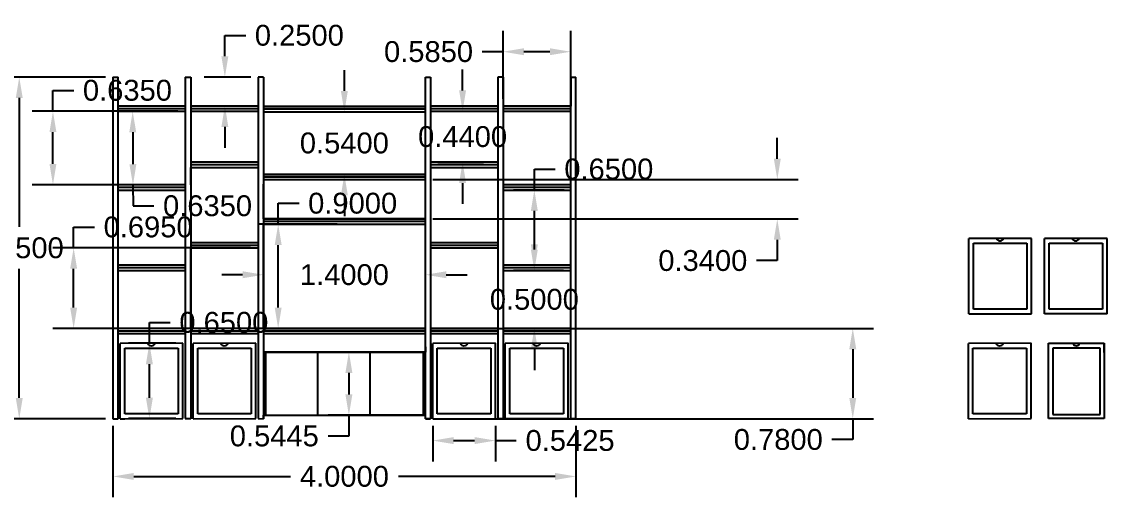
# Model space of a CAD drawing. Header units: millimetres. Extents: x 307.3 to 349.3, y 401.6 to 410.3.
# Drawn here: x 316.19 to 325.57, y 406.15 to 410.26 of the extents above; entities that cross this region are included whole.
import ezdxf

# ---------------------------------------------------------------- set-up
doc = ezdxf.new("R2010")
doc.units = ezdxf.units.MM
doc.layers.add('HATCH1', color=253, linetype='Continuous')
doc.styles.get("Standard").update_dxf_attribs({"font": 'arial.ttf'})
doc.dimstyles.get("Standard").update_dxf_attribs({"dimtxt": 0.18, "dimasz": 0.18, "dimexe": 0.18, "dimexo": 0.0625, "dimgap": 0.09, "dimtad": 0, "dimtih": 1, "dimtoh": 1, "dimdec": 4, "dimzin": 0, "dimdsep": 46, "dimtxsty": 'Standard', "dimcen": 0.09, "dimadec": 0, "dimazin": 0, "dimtfac": 1, "dimtdec": 4, "dimtofl": 0, "dimtmove": 0, "dimatfit": 3, "dimfxl": 1, "dimtolj": 1, "dimtzin": 0, "dimarcsym": 0})

# ---------------------------------------------------------------- blocks, each defined once
blk = doc.blocks.new('*D75')
at = {"layer": 'Defpoints', "color": 0, "transparency": 16777216}
for p in [(316.9759, 409.7784), (316.1671, 406.8284), (316.9759, 406.8284)]:
    blk.add_point(p, dxfattribs=at)
at = {"layer": 'HATCH1', "color": 0, "lineweight": -2, "transparency": 16777216}
for p, q in [((316.9134, 409.7784), (315.9871, 409.7784)), ((316.1671, 409.5984), (316.1671, 408.4853)), ((316.1671, 407.0084), (316.1671, 408.1215)), ((316.9134, 406.8284), (315.9871, 406.8284))]:
    blk.add_line(p, q, dxfattribs=at)
at = {"layer": 'HATCH1', "color": 0, "transparency": 16777216}
for points in [[(316.1371, 409.5984), (316.1971, 409.5984), (316.1671, 409.7784)], [(316.1371, 407.0084), (316.1971, 407.0084), (316.1671, 406.8284)]]:
    blk.add_solid(points, dxfattribs=at)
at = {"layer": 'HATCH1', "color": 0, "transparency": 16777216, "insert": (316.1671, 408.3034), "char_height": 0.18, "attachment_point": 5}
blk.add_mtext('\\A1;2.9500', dxfattribs=at)
blk = doc.blocks.new('*D76')
at = {"layer": 'Defpoints', "color": 0, "transparency": 16777216}
for p in [(316.9759, 406.8284), (320.9759, 406.8284), (320.9759, 406.3301)]:
    blk.add_point(p, dxfattribs=at)
at = {"layer": 'HATCH1', "color": 0, "lineweight": -2, "transparency": 16777216}
for p, q in [((316.9759, 406.7659), (316.9759, 406.1501)), ((320.9759, 406.7659), (320.9759, 406.1501)), ((317.1559, 406.3301), (318.509, 406.3301)), ((320.7959, 406.3301), (319.4429, 406.3301))]:
    blk.add_line(p, q, dxfattribs=at)
at = {"layer": 'HATCH1', "color": 0, "transparency": 16777216}
for points in [[(317.1559, 406.3601), (317.1559, 406.3001), (316.9759, 406.3301)], [(320.7959, 406.3601), (320.7959, 406.3001), (320.9759, 406.3301)]]:
    blk.add_solid(points, dxfattribs=at)
at = {"layer": 'HATCH1', "color": 0, "transparency": 16777216, "insert": (318.9759, 406.3301), "char_height": 0.18, "attachment_point": 5}
blk.add_mtext('\\A1;4.0000', dxfattribs=at)
blk = doc.blocks.new('*D77')
at = {"layer": 'Defpoints', "color": 0, "transparency": 16777216}
for p in [(320.3459, 409.9974), (320.3459, 409.5284), (320.9309, 409.5284)]:
    blk.add_point(p, dxfattribs=at)
at = {"layer": 'HATCH1', "color": 0, "lineweight": -2, "transparency": 16777216}
for p, q in [((320.3459, 409.5909), (320.3459, 410.1774)), ((320.9309, 409.5909), (320.9309, 410.1774)), ((320.3459, 409.9974), (320.1659, 409.9974)), ((320.7509, 409.9974), (320.5259, 409.9974))]:
    blk.add_line(p, q, dxfattribs=at)
at = {"layer": 'HATCH1', "color": 0, "transparency": 16777216}
for points in [[(320.5259, 410.0274), (320.5259, 409.9674), (320.3459, 409.9974)], [(320.7509, 410.0274), (320.7509, 409.9674), (320.9309, 409.9974)]]:
    blk.add_solid(points, dxfattribs=at)
at = {"layer": 'HATCH1', "color": 0, "transparency": 16777216, "insert": (319.7026, 409.9974), "char_height": 0.18, "attachment_point": 5}
blk.add_mtext('\\A1;0.5850', dxfattribs=at)
blk = doc.blocks.new('*D78')
at = {"layer": 'Defpoints', "color": 0, "transparency": 16777216}
for p in [(319.1959, 407.4033), (319.0146, 406.8588), (319.1959, 406.8588)]:
    blk.add_point(p, dxfattribs=at)
at = {"layer": 'HATCH1', "color": 0, "lineweight": -2, "transparency": 16777216}
for p, q in [((319.1334, 407.4033), (318.8346, 407.4033)), ((319.0146, 407.2233), (319.0146, 407.0388)), ((319.1334, 406.8588), (318.8346, 406.8588)), ((319.0146, 406.8588), (319.0146, 406.6788)), ((319.0146, 406.6788), (318.8346, 406.6788))]:
    blk.add_line(p, q, dxfattribs=at)
at = {"layer": 'HATCH1', "color": 0, "transparency": 16777216}
for points in [[(318.9846, 407.2233), (319.0446, 407.2233), (319.0146, 407.4033)], [(318.9846, 407.0388), (319.0446, 407.0388), (319.0146, 406.8588)]]:
    blk.add_solid(points, dxfattribs=at)
at = {"layer": 'HATCH1', "color": 0, "transparency": 16777216, "insert": (318.3703, 406.6788), "char_height": 0.18, "attachment_point": 5}
blk.add_mtext('\\A1;0.5445', dxfattribs=at)
blk = doc.blocks.new('*D79')
at = {"layer": 'Defpoints', "color": 0, "transparency": 16777216}
for p in [(320.9301, 408.1084), (320.6165, 407.6084), (320.9309, 407.6084)]:
    blk.add_point(p, dxfattribs=at)
at = {"layer": 'HATCH1', "color": 0, "lineweight": -2, "transparency": 16777216}
for p, q in [((320.6165, 408.2884), (320.6165, 408.4684)), ((320.8676, 408.1084), (320.4365, 408.1084)), ((320.8684, 407.6084), (320.4365, 407.6084)), ((320.6165, 407.4284), (320.6165, 407.2484))]:
    blk.add_line(p, q, dxfattribs=at)
at = {"layer": 'HATCH1', "color": 0, "transparency": 16777216}
for points in [[(320.5865, 408.2884), (320.6465, 408.2884), (320.6165, 408.1084)], [(320.5865, 407.4284), (320.6465, 407.4284), (320.6165, 407.6084)]]:
    blk.add_solid(points, dxfattribs=at)
at = {"layer": 'HATCH1', "color": 0, "transparency": 16777216, "insert": (320.6165, 407.8584), "char_height": 0.18, "attachment_point": 5}
blk.add_mtext('\\A1;0.5000', dxfattribs=at)
blk = doc.blocks.new('*D80')
at = {"layer": 'Defpoints', "color": 0, "transparency": 16777216}
for p in [(320.6165, 408.8034), (320.9353, 408.8034), (320.9309, 408.1534)]:
    blk.add_point(p, dxfattribs=at)
at = {"layer": 'HATCH1', "color": 0, "lineweight": -2, "transparency": 16777216}
for p, q in [((320.6165, 408.8034), (320.6165, 408.9834)), ((320.6165, 408.9834), (320.7965, 408.9834)), ((320.8728, 408.8034), (320.4365, 408.8034)), ((320.6165, 408.3334), (320.6165, 408.6234)), ((320.8684, 408.1534), (320.4365, 408.1534))]:
    blk.add_line(p, q, dxfattribs=at)
at = {"layer": 'HATCH1', "color": 0, "transparency": 16777216}
for points in [[(320.5865, 408.6234), (320.6465, 408.6234), (320.6165, 408.8034)], [(320.5865, 408.3334), (320.6465, 408.3334), (320.6165, 408.1534)]]:
    blk.add_solid(points, dxfattribs=at)
at = {"layer": 'HATCH1', "color": 0, "transparency": 16777216, "insert": (321.2599, 408.9834), "char_height": 0.18, "attachment_point": 5}
blk.add_mtext('\\A1;0.6500', dxfattribs=at)
blk = doc.blocks.new('*D81')
at = {"layer": 'Defpoints', "color": 0, "transparency": 16777216}
for p in [(316.4582, 409.4834), (317.5982, 409.4834), (317.6009, 408.8484)]:
    blk.add_point(p, dxfattribs=at)
at = {"layer": 'HATCH1', "color": 0, "lineweight": -2, "transparency": 16777216}
for p, q in [((316.4582, 409.4834), (316.4582, 409.6634)), ((316.4582, 409.6634), (316.6382, 409.6634)), ((317.5357, 409.4834), (316.2782, 409.4834)), ((316.4582, 409.0284), (316.4582, 409.3034)), ((317.5384, 408.8484), (316.2782, 408.8484))]:
    blk.add_line(p, q, dxfattribs=at)
at = {"layer": 'HATCH1', "color": 0, "transparency": 16777216}
for points in [[(316.4282, 409.3034), (316.4882, 409.3034), (316.4582, 409.4834)], [(316.4282, 409.0284), (316.4882, 409.0284), (316.4582, 408.8484)]]:
    blk.add_solid(points, dxfattribs=at)
at = {"layer": 'HATCH1', "color": 0, "transparency": 16777216, "insert": (317.1015, 409.6634), "char_height": 0.18, "attachment_point": 5}
blk.add_mtext('\\A1;0.6350', dxfattribs=at)
blk = doc.blocks.new('*D82')
at = {"layer": 'Defpoints', "color": 0, "transparency": 16777216}
for p in [(318.2759, 409.4784), (318.9755, 409.4784), (318.2759, 408.9384)]:
    blk.add_point(p, dxfattribs=at)
at = {"layer": 'HATCH1', "color": 0, "lineweight": -2, "transparency": 16777216}
for p, q in [((318.9755, 409.6584), (318.9755, 409.8384)), ((318.3384, 409.4784), (319.1555, 409.4784)), ((318.3384, 408.9384), (319.1555, 408.9384)), ((318.9755, 408.7584), (318.9755, 408.5784))]:
    blk.add_line(p, q, dxfattribs=at)
at = {"layer": 'HATCH1', "color": 0, "transparency": 16777216}
for points in [[(318.9455, 409.6584), (319.0055, 409.6584), (318.9755, 409.4784)], [(318.9455, 408.7584), (319.0055, 408.7584), (318.9755, 408.9384)]]:
    blk.add_solid(points, dxfattribs=at)
at = {"layer": 'HATCH1', "color": 0, "transparency": 16777216, "insert": (318.9755, 409.2084), "char_height": 0.18, "attachment_point": 5}
blk.add_mtext('\\A1;0.5400', dxfattribs=at)
blk = doc.blocks.new('*D83')
at = {"layer": 'Defpoints', "color": 0, "transparency": 16777216}
for p in [(317.9433, 409.7784), (318.2309, 409.7784), (318.2309, 409.5284)]:
    blk.add_point(p, dxfattribs=at)
at = {"layer": 'HATCH1', "color": 0, "lineweight": -2, "transparency": 16777216}
for p, q in [((317.9433, 409.9584), (317.9433, 410.1384)), ((317.9433, 410.1384), (318.1233, 410.1384)), ((318.1684, 409.7784), (317.7633, 409.7784)), ((318.1684, 409.5284), (317.7633, 409.5284)), ((317.9433, 409.3484), (317.9433, 409.1684))]:
    blk.add_line(p, q, dxfattribs=at)
at = {"layer": 'HATCH1', "color": 0, "transparency": 16777216}
for points in [[(317.9133, 409.9584), (317.9733, 409.9584), (317.9433, 409.7784)], [(317.9133, 409.3484), (317.9733, 409.3484), (317.9433, 409.5284)]]:
    blk.add_solid(points, dxfattribs=at)
at = {"layer": 'HATCH1', "color": 0, "transparency": 16777216, "insert": (318.5867, 410.1384), "char_height": 0.18, "attachment_point": 5}
blk.add_mtext('\\A1;0.2500', dxfattribs=at)
blk = doc.blocks.new('*D84')
at = {"layer": 'Defpoints', "color": 0, "transparency": 16777216}
for p in [(316.637, 408.3034), (318.2278, 408.3034), (318.2309, 407.6084)]:
    blk.add_point(p, dxfattribs=at)
at = {"layer": 'HATCH1', "color": 0, "lineweight": -2, "transparency": 16777216}
for p, q in [((316.637, 408.3034), (316.637, 408.4834)), ((316.637, 408.4834), (316.817, 408.4834)), ((318.1653, 408.3034), (316.457, 408.3034)), ((316.637, 407.7884), (316.637, 408.1234)), ((318.1684, 407.6084), (316.457, 407.6084))]:
    blk.add_line(p, q, dxfattribs=at)
at = {"layer": 'HATCH1', "color": 0, "transparency": 16777216}
for points in [[(316.607, 408.1234), (316.667, 408.1234), (316.637, 408.3034)], [(316.607, 407.7884), (316.667, 407.7884), (316.637, 407.6084)]]:
    blk.add_solid(points, dxfattribs=at)
at = {"layer": 'HATCH1', "color": 0, "transparency": 16777216, "insert": (317.2803, 408.4834), "char_height": 0.18, "attachment_point": 5}
blk.add_mtext('\\A1;0.6950', dxfattribs=at)
blk = doc.blocks.new('*D85')
at = {"layer": 'Defpoints', "color": 0, "transparency": 16777216}
for p in [(319.7209, 409.4834), (319.9968, 409.4834), (319.7209, 409.0434)]:
    blk.add_point(p, dxfattribs=at)
at = {"layer": 'HATCH1', "color": 0, "lineweight": -2, "transparency": 16777216}
for p, q in [((319.9968, 409.6634), (319.9968, 409.8434)), ((319.7834, 409.4834), (320.1768, 409.4834)), ((319.7834, 409.0434), (320.1768, 409.0434)), ((319.9968, 408.8634), (319.9968, 408.6834))]:
    blk.add_line(p, q, dxfattribs=at)
at = {"layer": 'HATCH1', "color": 0, "transparency": 16777216}
for points in [[(319.9668, 409.6634), (320.0268, 409.6634), (319.9968, 409.4834)], [(319.9668, 408.8634), (320.0268, 408.8634), (319.9968, 409.0434)]]:
    blk.add_solid(points, dxfattribs=at)
at = {"layer": 'HATCH1', "color": 0, "transparency": 16777216, "insert": (319.9968, 409.2634), "char_height": 0.18, "attachment_point": 5}
blk.add_mtext('\\A1;0.4400', dxfattribs=at)
blk = doc.blocks.new('*D86')
at = {"layer": 'Defpoints', "color": 0, "transparency": 16777216}
for p in [(319.6759, 408.8934), (319.6759, 408.5534), (322.7152, 408.5534)]:
    blk.add_point(p, dxfattribs=at)
at = {"layer": 'HATCH1', "color": 0, "lineweight": -2, "transparency": 16777216}
for p, q in [((322.7152, 409.0734), (322.7152, 409.2534)), ((319.7384, 408.8934), (322.8952, 408.8934)), ((319.7384, 408.5534), (322.8952, 408.5534)), ((322.7152, 408.3734), (322.7152, 408.1934)), ((322.7152, 408.1934), (322.5352, 408.1934))]:
    blk.add_line(p, q, dxfattribs=at)
at = {"layer": 'HATCH1', "color": 0, "transparency": 16777216}
for points in [[(322.6852, 409.0734), (322.7452, 409.0734), (322.7152, 408.8934)], [(322.6852, 408.3734), (322.7452, 408.3734), (322.7152, 408.5534)]]:
    blk.add_solid(points, dxfattribs=at)
at = {"layer": 'HATCH1', "color": 0, "transparency": 16777216, "insert": (322.0719, 408.1934), "char_height": 0.18, "attachment_point": 5}
blk.add_mtext('\\A1;0.3400', dxfattribs=at)
blk = doc.blocks.new('*D87')
at = {"layer": 'Defpoints', "color": 0, "transparency": 16777216}
for p in [(319.7384, 406.8284), (320.2809, 406.8295), (320.2809, 406.6396)]:
    blk.add_point(p, dxfattribs=at)
at = {"layer": 'HATCH1', "color": 0, "lineweight": -2, "transparency": 16777216}
for p, q in [((319.7384, 406.7659), (319.7384, 406.4596)), ((320.2809, 406.767), (320.2809, 406.4596)), ((319.9184, 406.6396), (320.1009, 406.6396)), ((320.2809, 406.6396), (320.4609, 406.6396))]:
    blk.add_line(p, q, dxfattribs=at)
at = {"layer": 'HATCH1', "color": 0, "transparency": 16777216}
for points in [[(319.9184, 406.6696), (319.9184, 406.6096), (319.7384, 406.6396)], [(320.1009, 406.6696), (320.1009, 406.6096), (320.2809, 406.6396)]]:
    blk.add_solid(points, dxfattribs=at)
at = {"layer": 'HATCH1', "color": 0, "transparency": 16777216, "insert": (320.9252, 406.6396), "char_height": 0.18, "attachment_point": 5}
blk.add_mtext('\\A1;0.5425', dxfattribs=at)
blk = doc.blocks.new('*D88')
at = {"layer": 'Defpoints', "color": 0, "transparency": 16777216}
for p in [(317.2913, 407.4795), (317.5809, 407.4795), (317.5809, 406.8295)]:
    blk.add_point(p, dxfattribs=at)
at = {"layer": 'HATCH1', "color": 0, "lineweight": -2, "transparency": 16777216}
for p, q in [((317.2913, 407.4795), (317.2913, 407.6595)), ((317.2913, 407.6595), (317.4713, 407.6595)), ((317.5184, 407.4795), (317.1113, 407.4795)), ((317.2913, 407.0095), (317.2913, 407.2995)), ((317.5184, 406.8295), (317.1113, 406.8295))]:
    blk.add_line(p, q, dxfattribs=at)
at = {"layer": 'HATCH1', "color": 0, "transparency": 16777216}
for points in [[(317.2613, 407.2995), (317.3213, 407.2995), (317.2913, 407.4795)], [(317.2613, 407.0095), (317.3213, 407.0095), (317.2913, 406.8295)]]:
    blk.add_solid(points, dxfattribs=at)
at = {"layer": 'HATCH1', "color": 0, "transparency": 16777216, "insert": (317.9346, 407.6595), "char_height": 0.18, "attachment_point": 5}
blk.add_mtext('\\A1;0.6500', dxfattribs=at)
blk = doc.blocks.new('*D48')
at = {"layer": 'Defpoints', "color": 0, "transparency": 16777216}
for p in [(318.4038, 408.5084), (318.9758, 408.5084), (318.9758, 407.6084)]:
    blk.add_point(p, dxfattribs=at)
at = {"layer": 'HATCH1', "color": 0, "lineweight": -2, "transparency": 16777216}
for p, q in [((318.4038, 408.5084), (318.4038, 408.6884)), ((318.4038, 408.6884), (318.5838, 408.6884)), ((318.9133, 408.5084), (318.2238, 408.5084)), ((318.4038, 407.7884), (318.4038, 408.3284)), ((318.9133, 407.6084), (318.2238, 407.6084))]:
    blk.add_line(p, q, dxfattribs=at)
at = {"layer": 'HATCH1', "color": 0, "transparency": 16777216}
for points in [[(318.3738, 408.3284), (318.4338, 408.3284), (318.4038, 408.5084)], [(318.3738, 407.7884), (318.4338, 407.7884), (318.4038, 407.6084)]]:
    blk.add_solid(points, dxfattribs=at)
at = {"layer": 'HATCH1', "color": 0, "transparency": 16777216, "insert": (319.0472, 408.6884), "char_height": 0.18, "attachment_point": 5}
blk.add_mtext('\\A1;0.9000', dxfattribs=at)
blk = doc.blocks.new('*D89')
at = {"layer": 'Defpoints', "color": 0, "transparency": 16777216}
for p in [(318.2759, 408.0716), (318.2759, 407.6084), (319.6759, 407.6084)]:
    blk.add_point(p, dxfattribs=at)
at = {"layer": 'HATCH1', "color": 0, "lineweight": -2, "transparency": 16777216}
for p, q in [((318.2759, 407.6709), (318.2759, 408.2516)), ((319.6759, 407.6709), (319.6759, 408.2516)), ((318.0959, 408.0716), (317.9159, 408.0716)), ((319.8559, 408.0716), (320.0359, 408.0716))]:
    blk.add_line(p, q, dxfattribs=at)
at = {"layer": 'HATCH1', "color": 0, "transparency": 16777216}
for points in [[(318.0959, 408.1016), (318.0959, 408.0416), (318.2759, 408.0716)], [(319.8559, 408.1016), (319.8559, 408.0416), (319.6759, 408.0716)]]:
    blk.add_solid(points, dxfattribs=at)
at = {"layer": 'HATCH1', "color": 0, "transparency": 16777216, "insert": (318.9759, 408.0716), "char_height": 0.18, "attachment_point": 5}
blk.add_mtext('\\A1;1.4000', dxfattribs=at)
blk = doc.blocks.new('*D73')
at = {"layer": 'Defpoints', "color": 0, "transparency": 16777216}
for p in [(317.5982, 409.4834), (317.1496, 408.8465), (317.6009, 408.8484)]:
    blk.add_point(p, dxfattribs=at)
at = {"layer": 'HATCH1', "color": 0, "lineweight": -2, "transparency": 16777216}
for p, q in [((317.5357, 409.4831), (316.9668, 409.4807)), ((317.1476, 409.3015), (317.1488, 409.0265)), ((317.5384, 408.8481), (316.9696, 408.8457)), ((317.1496, 408.8465), (317.1503, 408.6665)), ((317.1503, 408.6665), (317.3303, 408.6665))]:
    blk.add_line(p, q, dxfattribs=at)
at = {"layer": 'HATCH1', "color": 0, "transparency": 16777216}
for points in [[(317.1776, 409.3016), (317.1176, 409.3013), (317.1468, 409.4815)], [(317.1788, 409.0266), (317.1188, 409.0263), (317.1496, 408.8465)]]:
    blk.add_solid(points, dxfattribs=at)
at = {"layer": 'HATCH1', "color": 0, "transparency": 16777216, "insert": (317.7937, 408.6665), "char_height": 0.18, "attachment_point": 5}
blk.add_mtext('\\A1;0.6350', dxfattribs=at)
blk = doc.blocks.new('*D74')
at = {"layer": 'Defpoints', "color": 0, "transparency": 16777216}
for p in [(319.6759, 407.6084), (319.6759, 406.8284), (323.3672, 406.8284)]:
    blk.add_point(p, dxfattribs=at)
at = {"layer": 'HATCH1', "color": 0, "lineweight": -2, "transparency": 16777216}
for p, q in [((319.7384, 407.6084), (323.5472, 407.6084)), ((323.3672, 407.4284), (323.3672, 407.0084)), ((319.7384, 406.8284), (323.5472, 406.8284)), ((323.3672, 406.8284), (323.3672, 406.6484)), ((323.3672, 406.6484), (323.1872, 406.6484))]:
    blk.add_line(p, q, dxfattribs=at)
at = {"layer": 'HATCH1', "color": 0, "transparency": 16777216}
for points in [[(323.3372, 407.4284), (323.3972, 407.4284), (323.3672, 407.6084)], [(323.3372, 407.0084), (323.3972, 407.0084), (323.3672, 406.8284)]]:
    blk.add_solid(points, dxfattribs=at)
at = {"layer": 'HATCH1', "color": 0, "transparency": 16777216, "insert": (322.7238, 406.6484), "char_height": 0.18, "attachment_point": 5}
blk.add_mtext('\\A1;0.7800', dxfattribs=at)

msp = doc.modelspace()

# ---------------------------------------------------------------- linework, layer by layer
at = {"layer": 'HATCH1', "color": 114, "true_color": 0x139b48}
for p, q in [((316.97591, 409.77841), (316.97591, 406.82841)), ((316.97591, 409.77841), (317.02091, 409.77841)), ((317.02091, 406.82841), (317.02091, 409.77841)), ((317.60093, 409.77841), (317.60093, 406.82953)), ((317.60093, 409.77841), (317.62591, 409.77841)), ((317.62591, 409.77841), (317.64841, 409.77841)), ((317.64841, 409.77841), (317.64841, 406.82841)), ((318.27591, 409.77841), (318.23091, 409.77841)), ((318.23091, 409.77841), (318.23091, 406.82953)), ((318.27591, 409.77841), (318.27591, 406.82841)), ((318.27591, 409.77841), (318.27591, 409.47841)), ((319.67591, 406.82841), (319.67591, 409.77841)), ((319.67591, 409.77841), (319.72091, 409.77841)), ((319.72091, 409.77841), (319.72091, 406.82841)), ((320.30093, 409.77841), (320.30093, 406.82953)), ((320.34593, 409.77841), (320.30093, 409.77841)), ((320.34593, 409.77841), (320.34593, 406.82841)), ((320.93091, 406.82841), (320.93091, 409.77841)), ((320.93091, 409.77841), (320.93091, 409.52841)), ((320.93091, 409.77841), (320.97591, 409.77841)), ((320.97591, 406.82841), (320.97591, 409.77841)), ((317.603, 409.52841), (317.01802, 409.52841)), ((318.23146, 409.52841), (317.64647, 409.52841)), ((318.97591, 409.52341), (318.27591, 409.52341)), ((318.27591, 409.52341), (319.67591, 409.52341)), ((320.30232, 409.52841), (319.71734, 409.52841)), ((320.93091, 409.52841), (320.34593, 409.52841)), ((317.01802, 409.48341), (317.59819, 409.48341)), ((317.64841, 409.48341), (318.22858, 409.48341)), ((318.27591, 409.48341), (318.27591, 409.23341)), ((318.27591, 409.47841), (319.67591, 409.47841)), ((318.27591, 409.47841), (319.67527, 409.47841)), ((318.27591, 409.43341), (318.27591, 409.42341)), ((319.71734, 409.48341), (320.29751, 409.48341)), ((320.34593, 409.48341), (320.9261, 409.48341)), ((317.64841, 408.84841), (317.64841, 408.99841)), ((317.64841, 408.99841), (318.23091, 408.99841)), ((317.64841, 408.99841), (318.2301, 408.99841)), ((317.64841, 408.99841), (318.22778, 408.99841)), ((317.64841, 408.99841), (318.22858, 408.99841)), ((319.72091, 408.99841), (320.30341, 408.99841)), ((319.72091, 408.99841), (320.3026, 408.99841)), ((319.72091, 408.99841), (320.30028, 408.99841)), ((319.72091, 408.99841), (320.30108, 408.99841)), ((318.27591, 408.93841), (319.67466, 408.93841)), ((318.27591, 408.93841), (319.66918, 408.93841)), ((318.97591, 408.93841), (318.27591, 408.93841)), ((318.27591, 408.93841), (319.67591, 408.93841)), ((318.27591, 408.89341), (319.67591, 408.89341)), ((318.27591, 408.89341), (319.67527, 408.89341)), ((318.27591, 408.89341), (319.67251, 408.89341)), ((318.27591, 408.55341), (318.27591, 408.85341)), ((318.27591, 408.55341), (318.27591, 408.85341)), ((317.02091, 408.75341), (317.02091, 408.80341)), ((317.02091, 408.80341), (317.59667, 408.80341)), ((317.02091, 408.80341), (317.60028, 408.80341)), ((317.02091, 408.80341), (317.60108, 408.80341)), ((318.27591, 408.55341), (318.27591, 408.80341)), ((320.35515, 408.80341), (320.93091, 408.80341)), ((320.35515, 408.80341), (320.93452, 408.80341)), ((320.35515, 408.80341), (320.93532, 408.80341)), ((317.02091, 408.15341), (317.02091, 408.75341)), ((318.97591, 408.55341), (318.27591, 408.55341)), ((318.27591, 408.55341), (319.67591, 408.55341)), ((318.27591, 407.60841), (318.27591, 408.50841)), ((318.27591, 407.60841), (318.27591, 408.50841)), ((318.27591, 408.50841), (319.67591, 408.50841)), ((318.27591, 408.50841), (319.67527, 408.50841)), ((324.91205, 408.38554), (324.36955, 408.38441)), ((324.91205, 408.38554), (324.36955, 408.38441)), ((324.91205, 408.38554), (324.36955, 408.38441)), ((324.36955, 407.73441), (324.36955, 408.38441)), ((324.91205, 407.73554), (324.91205, 408.38554)), ((325.56576, 408.38554), (325.02326, 408.38441)), ((325.56576, 408.38554), (325.02326, 408.38441)), ((325.56576, 408.38554), (325.02326, 408.38441)), ((325.02326, 407.73441), (325.02326, 408.38441)), ((325.56576, 407.73554), (325.56576, 408.38554)), ((317.64841, 408.15341), (317.64841, 408.30341)), ((317.64841, 408.30341), (318.2301, 408.30341)), ((317.64841, 408.30341), (317.87539, 408.30341)), ((317.64841, 408.30341), (318.22778, 408.30341)), ((317.64841, 408.30341), (318.22858, 408.30341)), ((319.72091, 408.30341), (320.3026, 408.30341)), ((319.72091, 408.30341), (319.94789, 408.30341)), ((319.72091, 408.30341), (320.30028, 408.30341)), ((319.72091, 408.30341), (320.30108, 408.30341)), ((324.40955, 407.77545), (324.40955, 408.3445)), ((324.40955, 408.3445), (324.87205, 408.3445)), ((324.87205, 408.3445), (324.87205, 407.77545)), ((325.06326, 407.77545), (325.06326, 408.3445)), ((325.06326, 408.3445), (325.52576, 408.3445)), ((325.52576, 408.3445), (325.52576, 407.77545)), ((317.02091, 407.60841), (317.02091, 408.10841)), ((317.02091, 408.10841), (317.24789, 408.10841)), ((317.02091, 408.10841), (317.60028, 408.10841)), ((317.02091, 408.10841), (317.60108, 408.10841)), ((317.64841, 407.60841), (317.64841, 408.15341)), ((320.35074, 408.10841), (320.93011, 408.10841)), ((320.35074, 408.10841), (320.93091, 408.10841)), ((317.02091, 407.60841), (317.02091, 408.00841)), ((324.36955, 407.73441), (324.91205, 407.73554)), ((324.87205, 407.77545), (324.40955, 407.77545)), ((325.56576, 407.73441), (325.02326, 407.73441)), ((325.52576, 407.77545), (325.06326, 407.77545)), ((317.02091, 407.56341), (317.02091, 407.58841)), ((317.02091, 407.56341), (317.60108, 407.56341)), ((318.23091, 407.60841), (317.64841, 407.60841)), ((317.65088, 407.56341), (318.23136, 407.56341)), ((318.97591, 407.60841), (318.27591, 407.60841)), ((318.27591, 407.60841), (319.67591, 407.60841)), ((318.27591, 407.60841), (318.27591, 407.44841)), ((318.27591, 407.56341), (319.67527, 407.56341)), ((319.72091, 407.60841), (320.30341, 407.60841)), ((319.72212, 407.56341), (320.3071, 407.56341)), ((320.3472, 407.56341), (320.93218, 407.56341)), ((320.34841, 407.60841), (320.93091, 407.60841)), ((317.58093, 407.47953), (317.03843, 407.47841)), ((317.03843, 406.82841), (317.03843, 407.47841)), ((317.58093, 406.82953), (317.58093, 407.47953)), ((318.21091, 407.47953), (317.66841, 407.47841)), ((318.21091, 407.47953), (317.66841, 407.47841)), ((318.21091, 407.47953), (317.66841, 407.47841)), ((317.66841, 406.82841), (317.66841, 407.47841)), ((318.21091, 406.82953), (318.21091, 407.47953)), ((319.67617, 407.44841), (319.67617, 407.40341)), ((320.28093, 407.47953), (319.73843, 407.47841)), ((320.28093, 407.47953), (319.73843, 407.47841)), ((320.28093, 407.47953), (319.73843, 407.47841)), ((319.73843, 406.82841), (319.73843, 407.47841)), ((320.28093, 406.82953), (320.28093, 407.47953)), ((320.90843, 407.47953), (320.36593, 407.47841)), ((320.90843, 407.47953), (320.36593, 407.47841)), ((320.90843, 407.47953), (320.36593, 407.47841)), ((320.36593, 406.82841), (320.36593, 407.47841)), ((320.90843, 406.82953), (320.90843, 407.47953)), ((324.9081, 407.47953), (324.3656, 407.47841)), ((324.9081, 407.47953), (324.3656, 407.47841)), ((324.9081, 407.47953), (324.3656, 407.47841)), ((324.3656, 406.82841), (324.3656, 407.47841)), ((324.9081, 406.82953), (324.9081, 407.47953)), ((325.05898, 406.83009), (325.05898, 407.47953)), ((325.05898, 407.47953), (325.53898, 407.47953)), ((325.05898, 407.47953), (325.53898, 407.47953)), ((325.05898, 407.39913), (325.05898, 407.47953)), ((325.53898, 407.47953), (325.53898, 406.83009)), ((325.53898, 407.39913), (325.53898, 407.47953)), ((317.07843, 406.86945), (317.07843, 407.43849)), ((317.07843, 407.43849), (317.54093, 407.43849)), ((317.54093, 407.43849), (317.54093, 406.86945)), ((317.70841, 406.86945), (317.70841, 407.43849)), ((317.70841, 407.43849), (318.17091, 407.43849)), ((318.17091, 407.43849), (318.17091, 406.86945)), ((319.67617, 407.40341), (318.27591, 407.40341)), ((318.29591, 406.85841), (318.29591, 407.40341)), ((318.29591, 407.40341), (319.67591, 407.40341)), ((318.74591, 406.85841), (318.74591, 407.40329)), ((318.74591, 407.40329), (319.19591, 407.40329)), ((319.19591, 407.40329), (319.19591, 406.85878)), ((319.67591, 407.40341), (319.65591, 407.40341)), ((319.65591, 407.40341), (319.65591, 406.85841)), ((319.77843, 406.86945), (319.77843, 407.43849)), ((319.77843, 407.43849), (320.24093, 407.43849)), ((320.24093, 407.43849), (320.24093, 406.86945)), ((320.40593, 406.86945), (320.40593, 407.43849)), ((320.40593, 407.43849), (320.86843, 407.43849)), ((320.86843, 407.43849), (320.86843, 406.86945)), ((324.4056, 406.86945), (324.4056, 407.43849)), ((324.4056, 407.43849), (324.8681, 407.43849)), ((324.8681, 407.43849), (324.8681, 406.86945)), ((325.50398, 407.43849), (325.09398, 407.43849)), ((325.09398, 407.43849), (325.09398, 406.86509)), ((325.50398, 406.86509), (325.50398, 407.43849)), ((316.97591, 406.82841), (317.02091, 406.82841)), ((316.97591, 406.82841), (317.02091, 406.82841)), ((316.97591, 406.82841), (317.02091, 406.82841)), ((317.03843, 406.82841), (317.58093, 406.82953)), ((317.03843, 406.82841), (317.07843, 406.82841)), ((317.54093, 406.86945), (317.07843, 406.86945)), ((317.64841, 406.82841), (317.60093, 406.82841)), ((317.66841, 406.82841), (318.21091, 406.82953)), ((317.66841, 406.82841), (318.21091, 406.82953)), ((318.17091, 406.86945), (317.70841, 406.86945)), ((318.23091, 406.82953), (318.27591, 406.82841)), ((318.27591, 406.82841), (318.27591, 406.85841)), ((318.27591, 406.85841), (319.67591, 406.85841)), ((318.27591, 406.85841), (318.29591, 406.85841)), ((318.29591, 406.85841), (318.74591, 406.85841)), ((319.67591, 406.85841), (318.97591, 406.85841)), ((319.67591, 406.82841), (319.67591, 406.87841)), ((319.67591, 406.82841), (319.72091, 406.82841)), ((319.72091, 406.82841), (319.67591, 406.82841)), ((319.72091, 406.82841), (319.67591, 406.82841)), ((319.71863, 406.82841), (319.72091, 406.82841)), ((319.73843, 406.82841), (320.28093, 406.82953)), ((320.24093, 406.86945), (319.77843, 406.86945)), ((320.34593, 406.82841), (320.30093, 406.82953)), ((320.90843, 406.82841), (320.36593, 406.82841)), ((320.86843, 406.86945), (320.40593, 406.86945)), ((320.93091, 406.82841), (320.97591, 406.82841)), ((320.97591, 406.82841), (320.93091, 406.82841)), ((320.97591, 406.82841), (320.93091, 406.82841)), ((320.97591, 406.82841), (320.93091, 406.82841)), ((320.97591, 406.82841), (320.93091, 406.82841)), ((320.93091, 406.82841), (320.93111, 406.82841)), ((324.3656, 406.82841), (324.9081, 406.82953)), ((324.3656, 406.82841), (324.9081, 406.82953)), ((324.8681, 406.86945), (324.4056, 406.86945)), ((325.53898, 406.83009), (325.05898, 406.83009)), ((325.09398, 406.86509), (325.50398, 406.86509))]:
    msp.add_line(p, q, dxfattribs=at)
at = {"layer": 'HATCH1', "color": 215, "true_color": 0xa953a0}
for p, q in [((317.60052, 409.52841), (317.01802, 409.52841)), ((318.23091, 409.52841), (317.64841, 409.52841)), ((319.67591, 409.52341), (318.27591, 409.52341)), ((320.29984, 409.52841), (319.71734, 409.52841)), ((320.92843, 409.52841), (320.34593, 409.52841)), ((317.01802, 409.50841), (317.59739, 409.50841)), ((317.64841, 409.50841), (318.22778, 409.50841)), ((318.27591, 409.50341), (319.67452, 409.50341)), ((319.71734, 409.50841), (320.29671, 409.50841)), ((320.34593, 409.50841), (320.9253, 409.50841)), ((318.23091, 409.04341), (317.64841, 409.04341)), ((320.30341, 409.04341), (319.72091, 409.04341)), ((317.64841, 409.02341), (318.22778, 409.02341)), ((319.72091, 409.02341), (320.30028, 409.02341)), ((319.67591, 408.93841), (318.27591, 408.93841)), ((318.27591, 408.91841), (319.67452, 408.91841)), ((317.60341, 408.84841), (317.02091, 408.84841)), ((317.02091, 408.82841), (317.60028, 408.82841)), ((320.93765, 408.84841), (320.35515, 408.84841)), ((320.35515, 408.82841), (320.93452, 408.82841)), ((319.67591, 408.55341), (318.27591, 408.55341)), ((318.27591, 408.53341), (319.67452, 408.53341)), ((318.23091, 408.34841), (317.64841, 408.34841)), ((317.64841, 408.32841), (318.22778, 408.32841)), ((320.30341, 408.34841), (319.72091, 408.34841)), ((319.72091, 408.32841), (320.30028, 408.32841)), ((317.60341, 408.15341), (317.02091, 408.15341)), ((317.02091, 408.13341), (317.60028, 408.13341)), ((320.93324, 408.15341), (320.35074, 408.15341)), ((320.35074, 408.13341), (320.93011, 408.13341)), ((317.60341, 407.60841), (317.02091, 407.60841)), ((317.02091, 407.58841), (317.60028, 407.58841)), ((318.23091, 407.60841), (317.64841, 407.60841)), ((317.64841, 407.58841), (318.22778, 407.58841)), ((319.67591, 407.60841), (318.27591, 407.60841)), ((318.27591, 407.58841), (319.67452, 407.58841)), ((320.30341, 407.60841), (319.72091, 407.60841)), ((319.72091, 407.58841), (320.30028, 407.58841)), ((320.93091, 407.60841), (320.34841, 407.60841)), ((320.34841, 407.58841), (320.92778, 407.58841))]:
    msp.add_line(p, q, dxfattribs=at)
at = {"layer": 'HATCH1', "color": 114, "true_color": 0x139b48}
for centre in [(324.63955, 408.39691), (325.29326, 408.39691), (317.30843, 407.49091), (317.93841, 407.49091), (320.00843, 407.49091), (320.63593, 407.49091), (324.6356, 407.49091), (325.29842, 407.49164)]:
    msp.add_arc(centre, 0.0325, 202.619865, 337.380135, dxfattribs=at)

# ---------------------------------------------------------------- dimensions: what is measured, and where the dimension line sits
at = {"layer": 'HATCH1', "color": 143, "true_color": 0x7aafdf}
for base, p1, p2, picture, middle in [((317.94335, 409.77841), (318.23091, 409.52841), (318.23091, 409.77841), '*D83', (318.58667, 410.13841)), ((318.97554, 409.47841), (318.27591, 408.93841), (318.27591, 409.47841), '*D82', (318.97554, 409.20841)), ((319.99677, 409.48341), (319.72091, 409.04341), (319.72091, 409.48341), '*D85', (319.99677, 409.26341)), ((316.45817, 409.48341), (317.60093, 408.84841), (317.59819, 409.48341), '*D81', (317.10149, 409.66341)), ((322.71522, 408.55341), (319.67591, 408.89341), (319.67591, 408.55341), '*D86', (322.07189, 408.19341)), ((320.61654, 408.80341), (320.93091, 408.15341), (320.93532, 408.80341), '*D80', (321.25987, 408.98341)), ((316.63697, 408.30341), (318.23091, 407.60841), (318.22778, 408.30341), '*D84', (317.28029, 408.48341)), ((320.61654, 407.60841), (320.93011, 408.10841), (320.93091, 407.60841), '*D79', (320.61654, 407.85841)), ((317.29131, 407.47953), (317.58093, 406.82953), (317.58093, 407.47953), '*D88', (317.93463, 407.65953)), ((319.0146, 406.85878), (319.19591, 407.40329), (319.19591, 406.85878), '*D78', (318.3703, 406.67878))]:
    dim = msp.add_linear_dim(base=base, p1=p1, p2=p2, angle=90, dimstyle='Standard', dxfattribs=at)
    dim.commit()
    dim.dimension.update_dxf_attribs({"geometry": picture, "text_midpoint": middle})
at = {"layer": 'HATCH1', "color": 40, "true_color": 0xf8d731}
dim = msp.add_linear_dim(base=(320.34593, 409.99741), p1=(320.93091, 409.52841), p2=(320.34593, 409.52841), dimstyle='Standard', dxfattribs=at)
dim.commit()
dim.dimension.update_dxf_attribs({"geometry": '*D77', "text_midpoint": (319.70261, 409.99741)})
at = {"layer": 'HATCH1', "color": 11, "true_color": 0xf27172}
dim = msp.add_linear_dim(base=(316.16706, 406.82841), p1=(316.97591, 409.77841), p2=(316.97591, 406.82841), angle=90, dimstyle='Standard', dxfattribs=at)
dim.commit()
dim.dimension.update_dxf_attribs({"geometry": '*D75', "text_midpoint": (316.16706, 408.30341)})
at = {"layer": 'HATCH1', "color": 40, "true_color": 0xf8d731}
dim = msp.add_aligned_dim(p1=(317.59819, 409.48341), p2=(317.60093, 408.84841), distance=-0.45137, dimstyle='Standard', dxfattribs=at)
dim.commit()
dim.dimension.update_dxf_attribs({"geometry": '*D73', "text_midpoint": (317.79366, 408.66646)})
at = {"layer": 'HATCH1', "color": 2, "true_color": 0xf1eb1f}
dim = msp.add_linear_dim(base=(318.40383, 408.50841), p1=(318.97581, 407.60841), p2=(318.97581, 408.50841), angle=90, dimstyle='Standard', dxfattribs=at)
dim.commit()
dim.dimension.update_dxf_attribs({"geometry": '*D48', "text_midpoint": (319.04715, 408.68841)})
at = {"layer": 'HATCH1', "color": 143, "true_color": 0x7aafdf}
dim = msp.add_linear_dim(base=(318.27591, 408.0716), p1=(319.67591, 407.60841), p2=(318.27591, 407.60841), dimstyle='Standard', dxfattribs=at)
dim.commit()
dim.dimension.update_dxf_attribs({"geometry": '*D89', "text_midpoint": (318.97591, 408.0716)})
at = {"layer": 'HATCH1', "color": 40, "true_color": 0xf8d731}
dim = msp.add_linear_dim(base=(323.36717, 406.82841), p1=(319.67591, 407.60841), p2=(319.67591, 406.82841), angle=90, dimstyle='Standard', dxfattribs=at)
dim.commit()
dim.dimension.update_dxf_attribs({"geometry": '*D74', "text_midpoint": (322.72385, 406.64841)})
at = {"layer": 'HATCH1', "color": 11, "true_color": 0xf27172}
dim = msp.add_linear_dim(base=(320.97591, 406.33015), p1=(316.97591, 406.82841), p2=(320.97591, 406.82841), dimstyle='Standard', dxfattribs=at)
dim.commit()
dim.dimension.update_dxf_attribs({"geometry": '*D76', "text_midpoint": (318.97591, 406.33015)})
at = {"layer": 'HATCH1', "color": 2, "true_color": 0xf1eb1f}
dim = msp.add_linear_dim(base=(320.28093, 406.63958), p1=(319.73843, 406.82841), p2=(320.28093, 406.82953), dimstyle='Standard', dxfattribs=at)
dim.commit()
dim.dimension.update_dxf_attribs({"geometry": '*D87', "text_midpoint": (320.92523, 406.63958)})

doc.saveas('drawing.dxf')
